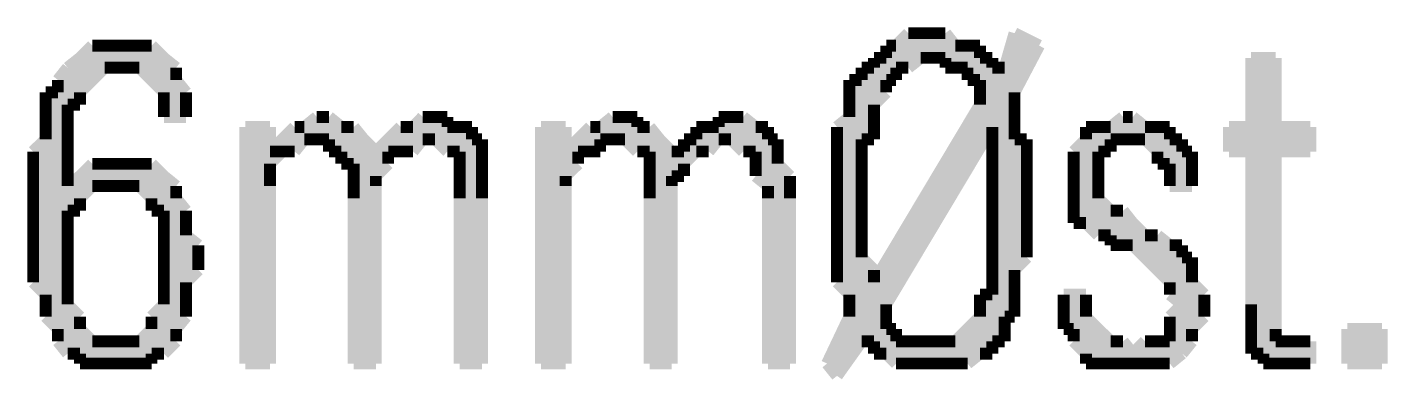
# Model space of a CAD drawing. Header units: millimetres. Extents: x 5 to 350, y 3 to 213.
# Drawn here: x 142.62 to 152.35, y 177.42 to 179.96 of the extents above; entities that cross this region are included whole.
import ezdxf

# ---------------------------------------------------------------- set-up
doc = ezdxf.new("R2010")
doc.units = ezdxf.units.MM
doc.layers.add('H', color=251, linetype='Continuous')
doc.layers.add('P', color=255, linetype='Continuous')

msp = doc.modelspace()

# ---------------------------------------------------------------- hatches: boundary and pattern name
at = {"layer": 'H', "linetype": 'Continuous'}
for points in [[(148.414, 177.465), (148.343, 177.553), (148.502, 177.888), (148.502, 178.047), (148.678, 178.135), (149.437, 179.405), (149.437, 179.582), (149.348, 179.582), (149.613, 179.67), (149.684, 179.917), (149.86, 179.828), (149.684, 179.493), (149.684, 179.317), (149.525, 179.246), (148.766, 177.976), (148.766, 177.8), (148.837, 177.8), (148.837, 177.712), (148.59, 177.712), (148.414, 177.465)], [(148.502, 178.047), (148.414, 178.135), (148.414, 179.246), (148.502, 179.317), (148.502, 179.582), (148.59, 179.582), (148.59, 179.67), (148.678, 179.67), (148.678, 179.74), (148.766, 179.74), (148.766, 179.828), (148.837, 179.828), (148.925, 179.917), (149.19, 179.917), (149.26, 179.828), (149.437, 179.828), (149.437, 179.74), (149.013, 179.74), (148.925, 179.67), (148.837, 179.67), (148.837, 179.582), (148.766, 179.582), (148.766, 179.493), (148.678, 179.405), (148.678, 179.158), (148.59, 179.158), (148.59, 178.312), (148.678, 178.223), (148.678, 178.135), (148.502, 178.047)], [(143.598, 179.317), (143.598, 179.493), (143.422, 179.67), (142.91, 179.67), (143.087, 179.828), (143.51, 179.828), (143.686, 179.67), (143.686, 179.582), (143.757, 179.493), (143.757, 179.317), (143.598, 179.317)], [(149.348, 179.582), (149.348, 179.67), (149.19, 179.67), (149.19, 179.74), (149.525, 179.74), (149.525, 179.67), (149.613, 179.67), (149.348, 179.582)], [(151.377, 177.624), (151.377, 179.07), (151.218, 179.07), (151.218, 179.246), (151.377, 179.246), (151.377, 179.74), (151.553, 179.74), (151.553, 179.246), (151.8, 179.246), (151.8, 179.07), (151.553, 179.07), (151.553, 177.712), (151.73, 177.712), (151.377, 177.624)], [(142.998, 177.553), (142.998, 177.624), (142.91, 177.624), (142.84, 177.712), (142.84, 177.8), (142.752, 177.888), (142.752, 178.047), (142.663, 178.135), (142.663, 179.07), (142.752, 179.158), (142.752, 179.493), (142.84, 179.493), (142.84, 179.582), (142.91, 179.67), (143.175, 179.67), (142.998, 179.493), (142.998, 179.405), (142.91, 179.405), (142.91, 178.823), (142.998, 178.735), (142.998, 178.647), (142.91, 178.647), (142.91, 177.976), (142.998, 177.888), (142.998, 177.8), (143.087, 177.712), (143.263, 177.712), (143.598, 177.624), (143.51, 177.624), (143.51, 177.553), (142.998, 177.553)], [(144.357, 179.07), (144.533, 179.246), (144.604, 179.246), (144.692, 179.317), (144.78, 179.317), (144.868, 179.246), (144.956, 179.246), (145.027, 179.158), (144.604, 179.158), (144.533, 179.07), (144.357, 179.07)], [(145.715, 177.553), (145.715, 179.07), (145.627, 179.07), (145.538, 179.158), (145.203, 179.158), (145.292, 179.246), (145.38, 179.246), (145.45, 179.317), (145.627, 179.317), (145.627, 179.246), (145.803, 179.246), (145.803, 179.158), (145.874, 179.158), (145.874, 177.553), (145.715, 177.553)], [(146.473, 179.07), (146.65, 179.246), (146.72, 179.246), (146.808, 179.317), (146.985, 179.317), (146.985, 179.246), (147.073, 179.246), (147.144, 179.158), (146.72, 179.158), (146.72, 179.07), (146.473, 179.07)], [(147.92, 177.553), (147.92, 178.823), (147.832, 178.894), (147.832, 179.07), (147.743, 179.07), (147.655, 179.158), (147.408, 179.158), (147.408, 179.246), (147.567, 179.246), (147.567, 179.317), (147.743, 179.317), (147.832, 179.246), (147.92, 179.246), (147.92, 179.158), (147.99, 179.158), (147.99, 178.982), (148.078, 178.894), (148.078, 177.553), (147.92, 177.553)], [(148.837, 177.553), (148.766, 177.624), (148.678, 177.624), (148.678, 177.712), (149.26, 177.712), (149.437, 177.888), (149.437, 178.047), (149.525, 178.047), (149.525, 179.246), (149.684, 179.317), (149.684, 179.158), (149.772, 179.158), (149.772, 178.312), (149.684, 178.223), (149.684, 177.888), (149.613, 177.888), (149.613, 177.712), (149.525, 177.712), (149.525, 177.624), (149.437, 177.624), (149.348, 177.553), (148.837, 177.553)], [(150.795, 178.823), (150.795, 178.982), (150.707, 178.982), (150.707, 179.07), (150.618, 179.158), (150.195, 179.158), (150.195, 179.246), (150.372, 179.246), (150.46, 179.317), (150.53, 179.317), (150.618, 179.246), (150.795, 179.246), (150.795, 179.158), (150.883, 179.158), (150.883, 179.07), (150.954, 179.07), (150.954, 178.823), (150.795, 178.823)], [(144.18, 177.553), (144.18, 179.246), (144.357, 179.246), (144.357, 179.07), (144.445, 179.07), (144.357, 178.982), (144.357, 177.553), (144.18, 177.553)], [(146.297, 177.553), (146.297, 179.246), (146.473, 179.246), (146.473, 179.07), (146.562, 179.07), (146.562, 178.982), (146.473, 178.894), (146.473, 177.553), (146.297, 177.553)], [(144.956, 177.553), (144.956, 178.982), (144.868, 178.982), (144.868, 179.07), (144.78, 179.07), (144.78, 179.158), (145.027, 179.158), (145.115, 179.07), (145.203, 179.07), (145.203, 178.982), (145.115, 178.894), (145.115, 177.553), (144.956, 177.553)], [(145.115, 179.07), (145.203, 179.158), (145.45, 179.158), (145.38, 179.07), (145.115, 179.07)], [(147.073, 177.553), (147.073, 179.07), (146.985, 179.07), (146.897, 179.158), (147.144, 179.158), (147.232, 179.07), (147.408, 179.07), (147.32, 178.982), (147.32, 178.894), (147.232, 178.894), (147.232, 177.553), (147.073, 177.553)], [(147.32, 179.07), (147.32, 179.158), (147.567, 179.158), (147.496, 179.07), (147.32, 179.07)], [(150.53, 177.624), (150.618, 177.712), (150.795, 177.712), (150.795, 177.888), (150.883, 177.976), (150.795, 178.047), (150.795, 178.135), (150.53, 178.4), (150.372, 178.4), (150.372, 178.47), (150.283, 178.47), (150.195, 178.558), (150.107, 178.558), (150.107, 179.07), (150.195, 179.158), (150.372, 179.158), (150.372, 179.07), (150.283, 179.07), (150.283, 178.735), (150.372, 178.647), (150.46, 178.647), (150.618, 178.47), (150.707, 178.47), (150.795, 178.4), (150.883, 178.4), (150.883, 178.312), (150.954, 178.312), (150.954, 178.135), (151.042, 178.047), (151.042, 177.888), (150.954, 177.8), (150.954, 177.712), (150.883, 177.624), (150.53, 177.624)], [(143.598, 177.624), (143.263, 177.712), (143.422, 177.712), (143.51, 177.8), (143.51, 177.888), (143.598, 177.976), (143.598, 178.647), (143.51, 178.647), (143.51, 178.735), (143.422, 178.823), (143.263, 178.823), (142.998, 178.894), (143.087, 178.982), (143.51, 178.982), (143.686, 178.823), (143.686, 178.735), (143.757, 178.647), (143.757, 178.47), (143.845, 178.4), (143.845, 178.223), (143.757, 178.135), (143.757, 177.888), (143.686, 177.8), (143.686, 177.712), (143.598, 177.624)], [(142.998, 178.735), (142.91, 178.823), (142.998, 178.894), (143.263, 178.823), (143.087, 178.823), (142.998, 178.735)], [(150.195, 177.553), (150.195, 177.624), (150.107, 177.712), (150.107, 177.8), (150.036, 177.8), (150.036, 178.047), (150.195, 178.047), (150.195, 177.888), (150.372, 177.712), (150.46, 177.712), (150.53, 177.624), (150.883, 177.624), (150.795, 177.553), (150.195, 177.553)], [(152.065, 177.553), (152.065, 177.8), (152.312, 177.8), (152.312, 177.553), (152.065, 177.553)], [(151.465, 177.553), (151.465, 177.624), (151.377, 177.624), (151.73, 177.712), (151.8, 177.712), (151.8, 177.553), (151.465, 177.553)]]:
    msp.add_hatch(color=256, dxfattribs=at).paths.add_polyline_path(points)

# ---------------------------------------------------------------- linework, layer by layer
at = {"layer": 'P', "const_width": 0.085}
for points in [[(148.925, 179.917), (148.837, 179.828)], [(149.013, 179.917), (148.925, 179.917)], [(149.102, 179.917), (149.013, 179.917)], [(149.19, 179.917), (149.102, 179.917)], [(149.26, 179.828), (149.19, 179.917)], [(149.19, 179.917), (149.19, 179.917)], [(149.684, 179.917), (149.613, 179.67)], [(149.86, 179.828), (149.684, 179.917)], [(143.087, 179.828), (142.998, 179.74)], [(143.175, 179.828), (143.087, 179.828)], [(143.263, 179.828), (143.175, 179.828)], [(143.334, 179.828), (143.263, 179.828)], [(143.422, 179.828), (143.334, 179.828)], [(143.51, 179.828), (143.422, 179.828)], [(143.598, 179.74), (143.51, 179.828)], [(148.837, 179.828), (148.766, 179.828)], [(148.766, 179.828), (148.766, 179.74)], [(149.348, 179.828), (149.26, 179.828)], [(149.437, 179.828), (149.348, 179.828)], [(149.437, 179.74), (149.437, 179.828)], [(149.684, 179.493), (149.86, 179.828)], [(142.91, 179.67), (142.84, 179.582)], [(142.998, 179.74), (142.91, 179.67)], [(143.263, 179.67), (142.91, 179.67)], [(142.91, 179.67), (143.263, 179.67)], [(143.087, 179.582), (143.175, 179.67)], [(143.175, 179.67), (143.263, 179.67)], [(143.263, 179.67), (143.263, 179.67)], [(143.263, 179.67), (143.334, 179.67)], [(143.334, 179.67), (143.422, 179.67)], [(143.422, 179.67), (143.51, 179.582)], [(143.686, 179.67), (143.598, 179.74)], [(143.686, 179.582), (143.686, 179.67)], [(148.678, 179.67), (148.59, 179.67)], [(148.59, 179.67), (148.59, 179.582)], [(148.766, 179.74), (148.678, 179.74)], [(148.678, 179.74), (148.678, 179.67)], [(148.837, 179.582), (148.837, 179.67)], [(148.837, 179.67), (148.925, 179.67)], [(148.925, 179.67), (149.013, 179.74)], [(149.013, 179.74), (149.102, 179.74)], [(149.525, 179.74), (149.102, 179.74)], [(149.102, 179.74), (149.19, 179.74)], [(149.102, 179.74), (149.525, 179.74)], [(149.19, 179.74), (149.19, 179.67)], [(149.19, 179.67), (149.26, 179.67)], [(149.26, 179.67), (149.348, 179.67)], [(149.348, 179.67), (149.348, 179.582)], [(149.348, 179.582), (149.613, 179.67)], [(149.613, 179.67), (149.348, 179.582)], [(149.525, 179.74), (149.437, 179.74)], [(149.525, 179.67), (149.525, 179.74)], [(149.613, 179.67), (149.525, 179.67)], [(151.553, 179.74), (151.377, 179.74)], [(151.377, 179.74), (151.377, 179.246)], [(151.553, 179.246), (151.553, 179.74)], [(142.84, 179.582), (142.84, 179.493)], [(142.998, 179.493), (143.087, 179.582)], [(143.51, 179.582), (143.598, 179.493)], [(143.757, 179.493), (143.686, 179.582)], [(148.59, 179.582), (148.502, 179.582)], [(148.502, 179.582), (148.502, 179.493)], [(148.766, 179.493), (148.766, 179.582)], [(148.766, 179.582), (148.837, 179.582)], [(149.348, 179.582), (149.437, 179.582)], [(149.437, 179.582), (149.437, 179.493)], [(142.84, 179.493), (142.752, 179.493)], [(142.752, 179.493), (142.752, 179.405)], [(142.998, 179.405), (142.998, 179.493)], [(143.598, 179.493), (143.598, 179.405)], [(143.757, 179.405), (143.757, 179.493)], [(148.502, 179.493), (148.502, 179.405)], [(148.678, 179.405), (148.766, 179.493)], [(149.437, 179.493), (149.437, 179.405)], [(149.684, 179.405), (149.684, 179.493)], [(142.752, 179.405), (142.752, 179.317)], [(142.91, 179.317), (142.91, 179.405)], [(142.91, 179.405), (142.998, 179.405)], [(143.598, 179.405), (143.598, 179.317)], [(143.757, 179.317), (143.757, 179.405)], [(148.502, 179.405), (148.502, 179.317)], [(149.437, 179.405), (148.678, 178.135)], [(148.678, 179.317), (148.678, 179.405)], [(149.684, 179.317), (149.684, 179.405)], [(142.752, 179.317), (142.752, 179.246)], [(142.91, 179.246), (142.91, 179.317)], [(143.598, 179.317), (143.757, 179.317)], [(144.692, 179.317), (144.604, 179.246)], [(144.78, 179.317), (144.692, 179.317)], [(144.868, 179.246), (144.78, 179.317)], [(145.45, 179.317), (145.38, 179.246)], [(145.538, 179.317), (145.45, 179.317)], [(145.627, 179.317), (145.538, 179.317)], [(145.627, 179.246), (145.627, 179.317)], [(146.808, 179.317), (146.72, 179.246)], [(146.897, 179.317), (146.808, 179.317)], [(146.985, 179.317), (146.897, 179.317)], [(146.985, 179.246), (146.985, 179.317)], [(147.655, 179.317), (147.567, 179.317)], [(147.567, 179.317), (147.567, 179.246)], [(147.743, 179.317), (147.655, 179.317)], [(147.832, 179.246), (147.743, 179.317)], [(148.502, 179.317), (148.414, 179.246)], [(148.678, 179.246), (148.678, 179.317)], [(149.684, 179.317), (149.525, 179.246)], [(149.525, 179.246), (149.684, 179.317)], [(149.684, 179.246), (149.684, 179.317)], [(150.46, 179.317), (150.372, 179.246)], [(150.53, 179.317), (150.46, 179.317)], [(150.618, 179.246), (150.53, 179.317)], [(150.53, 179.317), (150.53, 179.317)], [(142.752, 179.246), (142.752, 179.158)], [(142.91, 179.158), (142.91, 179.246)], [(144.357, 179.246), (144.18, 179.246)], [(144.18, 179.246), (144.18, 177.553)], [(144.357, 179.07), (144.357, 179.246)], [(144.533, 179.246), (144.445, 179.158)], [(144.604, 179.246), (144.533, 179.246)], [(144.956, 179.246), (144.868, 179.246)], [(145.027, 179.158), (144.956, 179.246)], [(145.292, 179.246), (145.203, 179.158)], [(145.38, 179.246), (145.292, 179.246)], [(145.715, 179.246), (145.627, 179.246)], [(145.803, 179.246), (145.715, 179.246)], [(145.803, 179.158), (145.803, 179.246)], [(146.473, 179.246), (146.297, 179.246)], [(146.297, 179.246), (146.297, 177.553)], [(146.473, 179.07), (146.473, 179.246)], [(146.65, 179.246), (146.562, 179.158)], [(146.72, 179.246), (146.65, 179.246)], [(147.073, 179.246), (146.985, 179.246)], [(147.144, 179.158), (147.073, 179.246)], [(147.496, 179.246), (147.408, 179.246)], [(147.408, 179.246), (147.408, 179.158)], [(147.567, 179.246), (147.496, 179.246)], [(147.92, 179.246), (147.832, 179.246)], [(147.92, 179.158), (147.92, 179.246)], [(148.414, 179.246), (148.414, 179.158)], [(148.678, 179.158), (148.678, 179.246)], [(148.766, 177.976), (149.525, 179.246)], [(149.525, 179.246), (149.525, 179.158)], [(149.684, 179.158), (149.684, 179.246)], [(150.283, 179.246), (150.195, 179.246)], [(150.195, 179.246), (150.195, 179.158)], [(150.372, 179.246), (150.283, 179.246)], [(150.707, 179.246), (150.618, 179.246)], [(150.795, 179.246), (150.707, 179.246)], [(150.795, 179.158), (150.795, 179.246)], [(151.377, 179.246), (151.218, 179.246)], [(151.218, 179.246), (151.218, 179.07)], [(151.8, 179.246), (151.553, 179.246)], [(151.8, 179.07), (151.8, 179.246)], [(142.752, 179.158), (142.663, 179.07)], [(142.663, 179.07), (142.663, 178.982)], [(142.91, 179.07), (142.91, 179.158)], [(142.91, 178.982), (142.91, 179.07)], [(144.445, 179.158), (144.357, 179.07)], [(144.357, 178.982), (144.445, 179.07)], [(144.445, 179.07), (144.357, 179.07)], [(144.357, 179.07), (144.445, 179.07)], [(144.445, 179.07), (144.533, 179.07)], [(144.533, 179.07), (144.604, 179.158)], [(144.604, 179.158), (144.692, 179.158)], [(145.027, 179.158), (144.692, 179.158)], [(144.692, 179.158), (144.78, 179.158)], [(144.692, 179.158), (145.027, 179.158)], [(144.78, 179.158), (144.78, 179.07)], [(144.78, 179.07), (144.868, 179.07)], [(144.868, 179.07), (144.868, 178.982)], [(145.115, 179.07), (145.027, 179.158)], [(145.203, 179.158), (145.115, 179.07)], [(145.292, 179.07), (145.115, 179.07)], [(145.115, 179.07), (145.115, 179.07)], [(145.115, 179.07), (145.292, 179.07)], [(145.45, 179.158), (145.203, 179.158)], [(145.203, 179.158), (145.45, 179.158)], [(145.203, 178.982), (145.203, 179.07)], [(145.203, 179.07), (145.292, 179.07)], [(145.292, 179.07), (145.38, 179.07)], [(145.38, 179.07), (145.45, 179.158)], [(145.45, 179.158), (145.45, 179.158)], [(145.45, 179.158), (145.538, 179.158)], [(145.538, 179.158), (145.627, 179.07)], [(145.627, 179.07), (145.715, 179.07)], [(145.715, 179.07), (145.715, 178.982)], [(145.874, 179.158), (145.803, 179.158)], [(145.874, 179.07), (145.874, 179.158)], [(145.874, 178.982), (145.874, 179.07)], [(146.562, 179.158), (146.473, 179.07)], [(146.65, 179.07), (146.473, 179.07)], [(146.473, 179.07), (146.65, 179.07)], [(146.562, 178.982), (146.562, 179.07)], [(146.562, 179.07), (146.65, 179.07)], [(146.65, 179.07), (146.72, 179.07)], [(146.72, 179.07), (146.72, 179.158)], [(146.72, 179.158), (146.808, 179.158)], [(147.144, 179.158), (146.808, 179.158)], [(146.808, 179.158), (146.897, 179.158)], [(146.808, 179.158), (147.144, 179.158)], [(146.897, 179.158), (146.985, 179.07)], [(146.985, 179.07), (147.073, 179.07)], [(147.073, 179.07), (147.073, 178.982)], [(147.232, 179.07), (147.144, 179.158)], [(147.408, 179.07), (147.232, 179.07)], [(147.232, 179.07), (147.232, 179.07)], [(147.32, 179.07), (147.232, 179.07)], [(147.232, 179.07), (147.408, 179.07)], [(147.32, 179.158), (147.32, 179.07)], [(147.567, 179.158), (147.32, 179.158)], [(147.408, 179.158), (147.32, 179.158)], [(147.32, 179.158), (147.567, 179.158)], [(147.32, 178.982), (147.408, 179.07)], [(147.408, 179.07), (147.496, 179.07)], [(147.496, 179.07), (147.567, 179.158)], [(147.567, 179.158), (147.567, 179.158)], [(147.567, 179.158), (147.655, 179.158)], [(147.655, 179.158), (147.743, 179.07)], [(147.743, 179.07), (147.832, 179.07)], [(147.832, 179.07), (147.832, 178.982)], [(147.99, 179.158), (147.92, 179.158)], [(147.99, 179.07), (147.99, 179.158)], [(147.99, 178.982), (147.99, 179.07)], [(148.414, 179.158), (148.414, 179.07)], [(148.414, 179.07), (148.414, 178.982)], [(148.59, 179.07), (148.59, 179.158)], [(148.59, 179.158), (148.678, 179.158)], [(148.59, 178.982), (148.59, 179.07)], [(149.525, 179.158), (149.525, 179.07)], [(149.525, 179.07), (149.525, 178.982)], [(149.772, 179.158), (149.684, 179.158)], [(149.772, 179.07), (149.772, 179.158)], [(149.772, 178.982), (149.772, 179.07)], [(150.195, 179.158), (150.107, 179.07)], [(150.107, 179.07), (150.107, 178.982)], [(150.53, 179.158), (150.195, 179.158)], [(150.195, 179.158), (150.53, 179.158)], [(150.283, 178.982), (150.283, 179.07)], [(150.283, 179.07), (150.372, 179.07)], [(150.372, 179.07), (150.372, 179.158)], [(150.372, 179.158), (150.46, 179.158)], [(150.46, 179.158), (150.53, 179.158)], [(150.53, 179.158), (150.618, 179.158)], [(150.618, 179.158), (150.707, 179.07)], [(150.707, 179.07), (150.707, 178.982)], [(150.883, 179.158), (150.795, 179.158)], [(150.883, 179.07), (150.883, 179.158)], [(150.954, 179.07), (150.883, 179.07)], [(150.954, 178.982), (150.954, 179.07)], [(151.218, 179.07), (151.377, 179.07)], [(151.377, 179.07), (151.377, 177.976)], [(151.553, 177.976), (151.553, 179.07)], [(151.553, 179.07), (151.8, 179.07)], [(142.663, 178.982), (142.663, 178.894)], [(142.91, 178.894), (142.91, 178.982)], [(143.087, 178.982), (142.998, 178.894)], [(143.175, 178.982), (143.087, 178.982)], [(143.263, 178.982), (143.175, 178.982)], [(143.334, 178.982), (143.263, 178.982)], [(143.422, 178.982), (143.334, 178.982)], [(143.51, 178.982), (143.422, 178.982)], [(143.598, 178.894), (143.51, 178.982)], [(144.357, 178.894), (144.357, 178.982)], [(144.868, 178.982), (144.956, 178.982)], [(144.956, 178.982), (144.956, 178.894)], [(145.115, 178.894), (145.203, 178.982)], [(145.715, 178.982), (145.715, 178.894)], [(145.874, 178.894), (145.874, 178.982)], [(146.473, 178.894), (146.562, 178.982)], [(147.073, 178.982), (147.073, 178.894)], [(147.32, 178.894), (147.32, 178.982)], [(147.832, 178.982), (147.832, 178.894)], [(148.078, 178.894), (147.99, 178.982)], [(148.414, 178.982), (148.414, 178.894)], [(148.59, 178.894), (148.59, 178.982)], [(149.525, 178.982), (149.525, 178.894)], [(149.772, 178.894), (149.772, 178.982)], [(150.107, 178.982), (150.107, 178.894)], [(150.283, 178.894), (150.283, 178.982)], [(150.707, 178.982), (150.795, 178.982)], [(150.795, 178.982), (150.795, 178.894)], [(150.954, 178.894), (150.954, 178.982)], [(142.663, 178.894), (142.663, 178.823)], [(142.998, 178.894), (142.91, 178.823)], [(142.91, 178.823), (142.91, 178.894)], [(143.263, 178.823), (142.998, 178.894)], [(142.998, 178.894), (143.263, 178.823)], [(143.686, 178.823), (143.598, 178.894)], [(144.357, 178.823), (144.357, 178.894)], [(144.956, 178.894), (144.956, 178.823)], [(145.115, 178.823), (145.115, 178.894)], [(145.715, 178.894), (145.715, 178.823)], [(145.874, 178.823), (145.874, 178.894)], [(146.473, 178.823), (146.473, 178.894)], [(147.073, 178.894), (147.073, 178.823)], [(147.232, 178.823), (147.232, 178.894)], [(147.232, 178.894), (147.32, 178.894)], [(147.832, 178.894), (147.92, 178.823)], [(148.078, 178.823), (148.078, 178.894)], [(148.414, 178.894), (148.414, 178.823)], [(148.59, 178.823), (148.59, 178.894)], [(149.525, 178.894), (149.525, 178.823)], [(149.772, 178.823), (149.772, 178.894)], [(150.107, 178.894), (150.107, 178.823)], [(150.283, 178.823), (150.283, 178.894)], [(150.795, 178.894), (150.795, 178.823)], [(150.954, 178.823), (150.954, 178.894)], [(142.663, 178.823), (142.663, 178.735)], [(142.91, 178.823), (142.998, 178.735)], [(142.998, 178.735), (142.91, 178.823)], [(142.998, 178.735), (143.087, 178.823)], [(143.087, 178.823), (143.175, 178.823)], [(143.175, 178.823), (143.263, 178.823)], [(143.263, 178.823), (143.334, 178.823)], [(143.334, 178.823), (143.422, 178.823)], [(143.422, 178.823), (143.51, 178.735)], [(143.686, 178.735), (143.686, 178.823)], [(144.357, 177.553), (144.357, 178.823)], [(144.956, 178.823), (144.956, 178.735)], [(145.115, 177.553), (145.115, 178.823)], [(145.715, 178.823), (145.715, 178.735)], [(145.874, 178.735), (145.874, 178.823)], [(146.473, 177.553), (146.473, 178.823)], [(147.073, 178.823), (147.073, 178.735)], [(147.232, 177.553), (147.232, 178.823)], [(147.92, 178.823), (147.92, 178.735)], [(148.078, 178.735), (148.078, 178.823)], [(148.414, 178.823), (148.414, 178.735)], [(148.59, 178.735), (148.59, 178.823)], [(149.525, 178.823), (149.525, 178.735)], [(149.772, 178.735), (149.772, 178.823)], [(150.107, 178.823), (150.107, 178.735)], [(150.283, 178.735), (150.283, 178.823)], [(150.795, 178.823), (150.954, 178.823)], [(142.663, 178.735), (142.663, 178.647)], [(142.998, 178.647), (142.998, 178.735)], [(143.51, 178.735), (143.51, 178.647)], [(143.757, 178.647), (143.686, 178.735)], [(144.956, 178.735), (144.956, 177.553)], [(145.715, 178.735), (145.715, 177.553)], [(145.874, 177.553), (145.874, 178.735)], [(147.073, 178.735), (147.073, 177.553)], [(147.92, 178.735), (147.92, 177.553)], [(148.078, 177.553), (148.078, 178.735)], [(148.414, 178.735), (148.414, 178.647)], [(148.59, 178.647), (148.59, 178.735)], [(149.525, 178.735), (149.525, 178.647)], [(149.772, 178.647), (149.772, 178.735)], [(150.107, 178.735), (150.107, 178.647)], [(150.372, 178.647), (150.283, 178.735)], [(142.663, 178.647), (142.663, 178.558)], [(142.91, 178.558), (142.91, 178.647)], [(142.91, 178.647), (142.998, 178.647)], [(143.51, 178.647), (143.598, 178.647)], [(143.598, 178.647), (143.598, 178.558)], [(143.757, 178.558), (143.757, 178.647)], [(148.414, 178.647), (148.414, 178.558)], [(148.59, 178.558), (148.59, 178.647)], [(149.525, 178.647), (149.525, 178.558)], [(149.772, 178.558), (149.772, 178.647)], [(150.107, 178.647), (150.107, 178.558)], [(150.46, 178.647), (150.372, 178.647)], [(150.53, 178.558), (150.46, 178.647)], [(142.663, 178.558), (142.663, 178.47)], [(142.91, 178.47), (142.91, 178.558)], [(143.598, 178.558), (143.598, 178.47)], [(143.757, 178.47), (143.757, 178.558)], [(148.414, 178.558), (148.414, 178.47)], [(148.59, 178.47), (148.59, 178.558)], [(149.525, 178.558), (149.525, 178.47)], [(149.772, 178.47), (149.772, 178.558)], [(150.107, 178.558), (150.195, 178.558)], [(150.195, 178.558), (150.283, 178.47)], [(150.618, 178.47), (150.53, 178.558)], [(142.663, 178.47), (142.663, 178.4)], [(142.663, 178.4), (142.663, 178.312)], [(142.91, 178.4), (142.91, 178.47)], [(142.91, 178.312), (142.91, 178.4)], [(143.598, 178.47), (143.598, 178.4)], [(143.598, 178.4), (143.598, 178.312)], [(143.845, 178.4), (143.757, 178.47)], [(143.845, 178.312), (143.845, 178.4)], [(148.414, 178.47), (148.414, 178.4)], [(148.414, 178.4), (148.414, 178.312)], [(148.59, 178.4), (148.59, 178.47)], [(148.59, 178.312), (148.59, 178.4)], [(149.525, 178.47), (149.525, 178.4)], [(149.525, 178.4), (149.525, 178.312)], [(149.772, 178.4), (149.772, 178.47)], [(149.772, 178.312), (149.772, 178.4)], [(150.283, 178.47), (150.372, 178.47)], [(150.372, 178.47), (150.372, 178.4)], [(150.372, 178.4), (150.46, 178.4)], [(150.46, 178.4), (150.53, 178.4)], [(150.53, 178.4), (150.618, 178.312)], [(150.707, 178.47), (150.618, 178.47)], [(150.795, 178.4), (150.707, 178.47)], [(150.883, 178.4), (150.795, 178.4)], [(150.883, 178.312), (150.883, 178.4)], [(142.663, 178.312), (142.663, 178.223)], [(142.91, 178.223), (142.91, 178.312)], [(143.598, 178.312), (143.598, 178.223)], [(143.845, 178.223), (143.845, 178.312)], [(148.414, 178.312), (148.414, 178.223)], [(148.678, 178.223), (148.59, 178.312)], [(149.525, 178.312), (149.525, 178.223)], [(149.684, 178.223), (149.772, 178.312)], [(150.618, 178.312), (150.707, 178.223)], [(150.954, 178.312), (150.883, 178.312)], [(150.954, 178.223), (150.954, 178.312)], [(142.663, 178.223), (142.663, 178.135)], [(142.91, 178.135), (142.91, 178.223)], [(143.598, 178.223), (143.598, 178.135)], [(143.757, 178.135), (143.845, 178.223)], [(148.414, 178.223), (148.414, 178.135)], [(148.678, 178.135), (148.678, 178.223)], [(149.525, 178.223), (149.525, 178.135)], [(149.684, 178.135), (149.684, 178.223)], [(150.707, 178.223), (150.795, 178.135)], [(150.954, 178.135), (150.954, 178.223)], [(142.663, 178.135), (142.752, 178.047)], [(142.91, 178.047), (142.91, 178.135)], [(143.598, 178.135), (143.598, 178.047)], [(143.757, 178.047), (143.757, 178.135)], [(148.414, 178.135), (148.502, 178.047)], [(148.678, 178.135), (148.502, 178.047)], [(148.502, 178.047), (148.678, 178.135)], [(149.525, 178.135), (149.525, 178.047)], [(149.684, 178.047), (149.684, 178.135)], [(150.795, 178.135), (150.795, 178.047)], [(151.042, 178.047), (150.954, 178.135)], [(142.752, 178.047), (142.752, 177.976)], [(142.91, 177.976), (142.91, 178.047)], [(143.598, 178.047), (143.598, 177.976)], [(143.757, 177.976), (143.757, 178.047)], [(148.502, 178.047), (148.502, 177.976)], [(149.525, 178.047), (149.437, 178.047)], [(149.437, 178.047), (149.437, 177.976)], [(149.684, 177.976), (149.684, 178.047)], [(150.195, 178.047), (150.036, 178.047)], [(150.036, 178.047), (150.036, 177.976)], [(150.195, 177.976), (150.195, 178.047)], [(150.795, 178.047), (150.883, 177.976)], [(151.042, 177.976), (151.042, 178.047)], [(142.752, 177.976), (142.752, 177.888)], [(142.998, 177.888), (142.91, 177.976)], [(143.598, 177.976), (143.51, 177.888)], [(143.757, 177.888), (143.757, 177.976)], [(148.502, 177.976), (148.502, 177.888)], [(148.766, 177.888), (148.766, 177.976)], [(149.437, 177.976), (149.437, 177.888)], [(149.684, 177.888), (149.684, 177.976)], [(150.036, 177.976), (150.036, 177.888)], [(150.195, 177.888), (150.195, 177.976)], [(150.883, 177.976), (150.795, 177.888)], [(151.042, 177.888), (151.042, 177.976)], [(151.377, 177.976), (151.377, 177.888)], [(151.553, 177.8), (151.553, 177.976)], [(142.752, 177.888), (142.84, 177.8)], [(142.84, 177.8), (142.84, 177.712)], [(142.998, 177.8), (142.998, 177.888)], [(143.087, 177.712), (142.998, 177.8)], [(143.51, 177.8), (143.422, 177.712)], [(143.51, 177.888), (143.51, 177.8)], [(143.686, 177.8), (143.757, 177.888)], [(143.686, 177.712), (143.686, 177.8)], [(148.502, 177.888), (148.343, 177.553)], [(148.766, 177.8), (148.766, 177.888)], [(148.837, 177.8), (148.766, 177.8)], [(148.837, 177.712), (148.837, 177.8)], [(149.348, 177.8), (149.26, 177.712)], [(149.437, 177.888), (149.348, 177.8)], [(149.613, 177.8), (149.613, 177.888)], [(149.613, 177.888), (149.684, 177.888)], [(149.613, 177.712), (149.613, 177.8)], [(150.036, 177.888), (150.036, 177.8)], [(150.036, 177.8), (150.107, 177.8)], [(150.107, 177.8), (150.107, 177.712)], [(150.283, 177.8), (150.195, 177.888)], [(150.372, 177.712), (150.283, 177.8)], [(150.795, 177.888), (150.795, 177.8)], [(150.795, 177.8), (150.795, 177.712)], [(150.954, 177.8), (151.042, 177.888)], [(150.954, 177.712), (150.954, 177.8)], [(151.377, 177.888), (151.377, 177.8)], [(151.377, 177.8), (151.377, 177.712)], [(151.553, 177.712), (151.553, 177.8)], [(152.065, 177.553), (152.065, 177.8)], [(152.065, 177.8), (152.312, 177.8)], [(152.312, 177.8), (152.312, 177.553)], [(142.84, 177.712), (142.91, 177.624)], [(143.175, 177.712), (143.087, 177.712)], [(143.263, 177.712), (143.175, 177.712)], [(143.334, 177.712), (143.263, 177.712)], [(143.263, 177.712), (143.598, 177.624)], [(143.598, 177.624), (143.263, 177.712)], [(143.422, 177.712), (143.334, 177.712)], [(143.598, 177.624), (143.686, 177.712)], [(148.414, 177.465), (148.59, 177.712)], [(148.837, 177.712), (148.59, 177.712)], [(148.59, 177.712), (148.678, 177.712)], [(148.59, 177.712), (148.837, 177.712)], [(148.678, 177.712), (149.102, 177.712)], [(149.102, 177.712), (148.678, 177.712)], [(148.678, 177.712), (148.678, 177.624)], [(148.925, 177.712), (148.837, 177.712)], [(149.013, 177.712), (148.925, 177.712)], [(149.102, 177.712), (149.013, 177.712)], [(149.19, 177.712), (149.102, 177.712)], [(149.26, 177.712), (149.19, 177.712)], [(149.525, 177.624), (149.525, 177.712)], [(149.525, 177.712), (149.613, 177.712)], [(150.107, 177.712), (150.195, 177.624)], [(150.46, 177.712), (150.372, 177.712)], [(150.53, 177.624), (150.46, 177.712)], [(150.618, 177.712), (150.53, 177.624)], [(150.707, 177.712), (150.618, 177.712)], [(150.795, 177.712), (150.707, 177.712)], [(150.883, 177.624), (150.954, 177.712)], [(151.73, 177.712), (151.377, 177.624)], [(151.377, 177.712), (151.377, 177.624)], [(151.377, 177.624), (151.73, 177.712)], [(151.642, 177.712), (151.553, 177.712)], [(151.73, 177.712), (151.642, 177.712)], [(151.8, 177.712), (151.73, 177.712)], [(151.8, 177.553), (151.8, 177.712)], [(142.91, 177.624), (142.998, 177.624)], [(142.998, 177.624), (142.998, 177.553)], [(143.51, 177.553), (143.51, 177.624)], [(143.51, 177.624), (143.598, 177.624)], [(148.678, 177.624), (148.766, 177.624)], [(148.766, 177.624), (148.837, 177.553)], [(149.348, 177.553), (149.437, 177.624)], [(149.437, 177.624), (149.525, 177.624)], [(150.195, 177.624), (150.195, 177.553)], [(150.883, 177.624), (150.53, 177.624)], [(150.53, 177.624), (150.883, 177.624)], [(150.795, 177.553), (150.883, 177.624)], [(151.377, 177.624), (151.465, 177.624)], [(151.465, 177.624), (151.465, 177.553)], [(142.998, 177.553), (143.087, 177.553)], [(143.087, 177.553), (143.175, 177.553)], [(143.175, 177.553), (143.263, 177.553)], [(143.263, 177.553), (143.334, 177.553)], [(143.334, 177.553), (143.422, 177.553)], [(143.422, 177.553), (143.51, 177.553)], [(144.18, 177.553), (144.357, 177.553)], [(144.956, 177.553), (145.115, 177.553)], [(145.715, 177.553), (145.874, 177.553)], [(146.297, 177.553), (146.473, 177.553)], [(147.073, 177.553), (147.232, 177.553)], [(147.92, 177.553), (148.078, 177.553)], [(148.343, 177.553), (148.414, 177.465)], [(148.837, 177.553), (148.925, 177.553)], [(148.925, 177.553), (149.013, 177.553)], [(149.013, 177.553), (149.102, 177.553)], [(149.102, 177.553), (149.19, 177.553)], [(149.19, 177.553), (149.26, 177.553)], [(149.26, 177.553), (149.348, 177.553)], [(150.195, 177.553), (150.283, 177.553)], [(150.283, 177.553), (150.372, 177.553)], [(150.372, 177.553), (150.46, 177.553)], [(150.46, 177.553), (150.53, 177.553)], [(150.53, 177.553), (150.618, 177.553)], [(150.618, 177.553), (150.707, 177.553)], [(150.707, 177.553), (150.795, 177.553)], [(151.465, 177.553), (151.553, 177.553)], [(151.553, 177.553), (151.642, 177.553)], [(151.642, 177.553), (151.73, 177.553)], [(151.73, 177.553), (151.8, 177.553)], [(152.312, 177.553), (152.065, 177.553)], [(152.065, 177.553), (152.065, 177.553)]]:
    msp.add_lwpolyline(points, dxfattribs=at)

doc.saveas('drawing.dxf')
